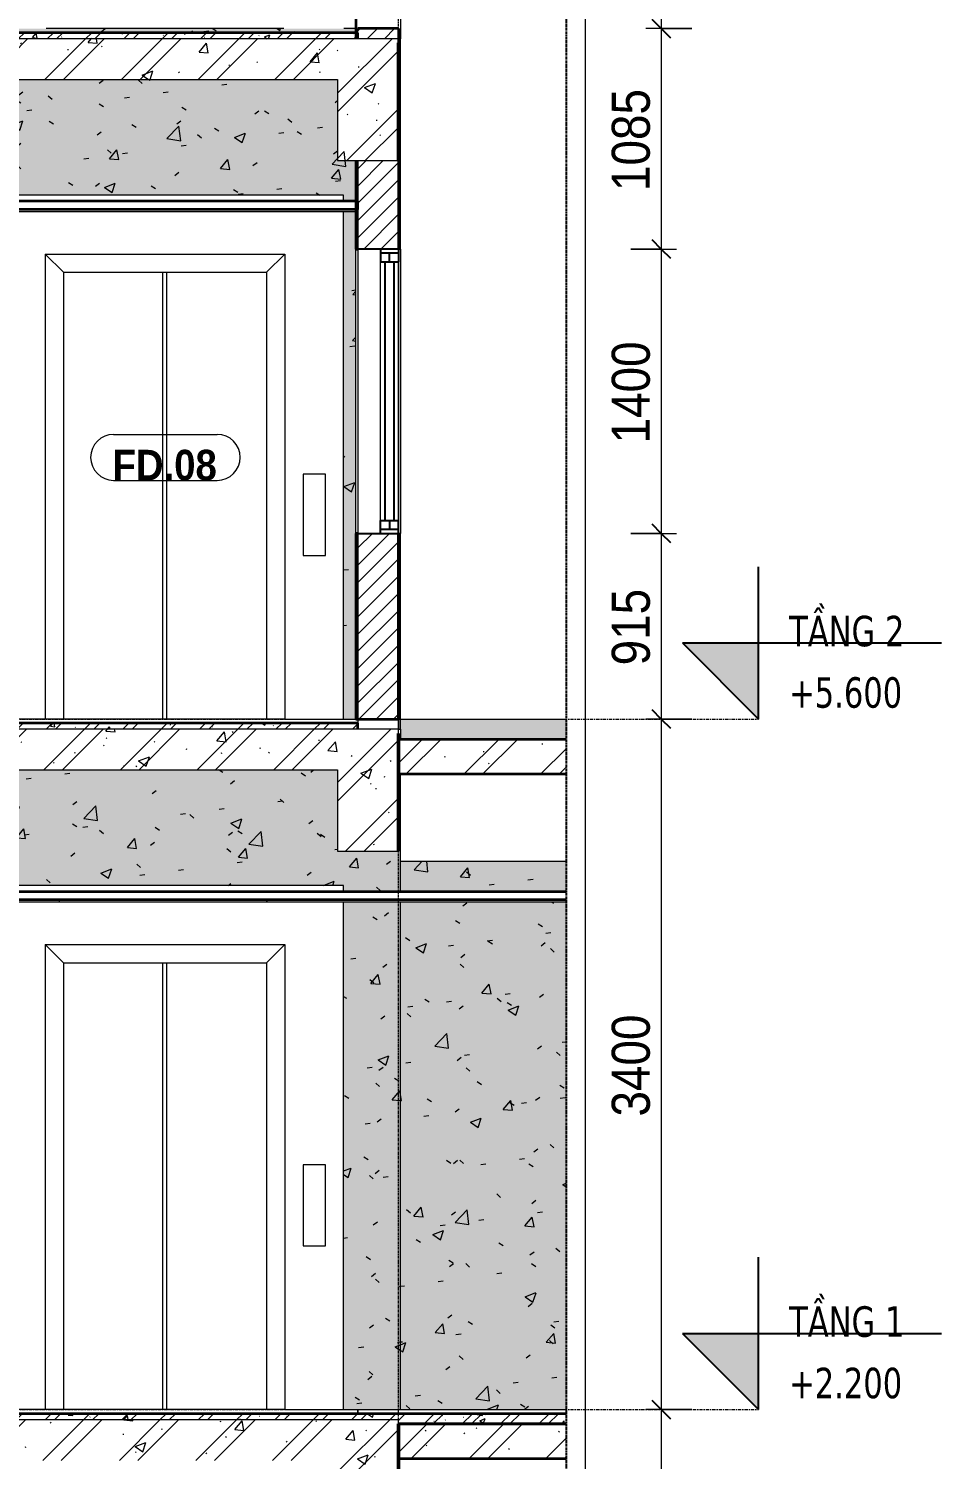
# Model space of a CAD drawing. Header units: millimetres. Extents: x 41641 to 74043, y -6777 to 34550.
# Drawn here: x 68703 to 73197, y 1955 to 9000 of the extents above; entities that cross this region are included whole.
import ezdxf

# ---------------------------------------------------------------- set-up
doc = ezdxf.new("R2010")
doc.units = ezdxf.units.MM
for name, pattern in [('Centre', [31.75, 6.35, -4.7625, 15.875, -4.7625]), ('Grid Line', [22.225, 12.7, -3.175, 3.175, -3.175]), ('Hidden', [7.14375, 4.7625, -2.38125])]:
    doc.linetypes.add(name, pattern=pattern)
for name, color, linetype, lineweight in [('0-2', 50, 'Continuous', 5), ('A-ANNO-DIMS', 211, 'Continuous', 9), ('A-ANNO-DIMS-75', 211, 'Continuous', 9), ('A-CLNG-2', 7, 'Continuous', 35), ('A-CLNG-FNSH-1', 250, 'Continuous', 18), ('A-CLNG-PATT', 13, 'Continuous', 18), ('A-DETL-GENF', 92, 'Continuous', 18), ('A-DETL-GENF-1', 9, 'Continuous', 18), ('A-DETL-GENF-3', 92, 'Hidden', 25), ('A-DETL-THIN', 151, 'Continuous', 18), ('A-DOOR', 31, 'Continuous', 18), ('A-DOOR-IDEN', 31, 'Continuous', 9), ('A-FLOR-FNSH-1', 7, 'Continuous', 35), ('A-FLOR-LEVL', 51, 'Continuous', 9), ('A-FLOR-LEVL-1', 51, 'Continuous', 25), ('A-FLOR-LEVL-2', 51, 'Centre', 9), ('A-FLOR-PATT-1', 43, 'Continuous', 18), ('A-FLOR-PATT-3', 8, 'Continuous', 18), ('A-GLAZ', 151, 'Continuous', 18), ('A-GLAZ-1', 151, 'Continuous', 25), ('A-WALL', 113, 'Continuous', 18), ('A-WALL-1', 7, 'Continuous', 35), ('A-WALL-FNSH-1', 250, 'Continuous', 18), ('A-WALL-PATT', 111, 'Continuous', 18), ('A-WALL-PATT-4', 111, 'Continuous', 5), ('I-WALL', 2, 'Continuous', 18), ('S-BEAM-1', 253, 'Continuous', 5), ('S-BEAM-2', 250, 'Continuous', 18), ('S-BEAM-3', 10, 'Continuous', 50), ('S-COLS-1', 250, 'Continuous', 18), ('S-GRID-1', 1, 'Grid Line', 9)]:
    doc.layers.add(name, color=color, linetype=linetype, lineweight=lineweight)
doc.styles.add('Arial_B', font='arialbd.ttf', dxfattribs={"width": 0.9, "height": 150})
doc.styles.add('Tahoma_B', font='tahomabd.ttf', dxfattribs={"width": 0.85, "height": 150})
doc.styles.add('UTM Avo', font='', dxfattribs={"width": 0.9, "height": 187.5})
doc.styles.get('UTM Avo').set_extended_font_data('UTM Avo')
doc.dimstyles.new('1_Dim_chi_tiet_2_5', dxfattribs={"dimscale": 304.8, "dimtxt": 187.368928, "dimasz": 0.295276, "dimexe": 0.246063, "dimexo": 0.0625, "dimgap": 0.024606, "dimtad": 1, "dimdec": 0, "dimrnd": 5, "dimzin": 0, "dimdsep": 46, "dimtxsty": 'UTM Avo', "dimblk1": 'OBLIQUE', "dimblk2": 'OBLIQUE', "dimsah": 1, "dimcen": 0.09, "dimdle": 0.246063, "dimazin": 0, "dimtfac": 1, "dimtdec": 4, "dimtix": 1, "dimtmove": 0, "dimatfit": 3, "dimfxl": 0.492126, "dimfxlon": 1, "dimtvp": 1, "dimtolj": 1, "dimtzin": 0, "dimarcsym": 2})
pattern_1 = [(50, (46282.46, 0), (546.553, -47.817), [57.15, -628.65]), (355, (46282.46, 0), (-105.73, 573.17), [45.72, -502.92]), (100.451, (46328, -4), (440.828, 525.35), [48.57, -534.27]), (46.184, (46282.46, 152.4), (813.24, -126.13), [85.725, -942.975]), (96.636, (46350.2, 141.9), (712.21, 742.28), [72.855, -801.405]), (351.184, (46282.46, 152.4), (712.21, 742.28), [68.58, -754.38]), (21, (46358.66, 114.3), (454.843, -306.796), [57.15, -628.65]), (326, (46358.66, 114.3), (185.406, 552.564), [45.72, -502.92]), (71.451, (46396.56, 88.73), (640.25, 245.764), [48.57, -534.27]), (37.5, (46282.46, 0), (9.2664, 253.665), [5.029, -491.795, 5.029, -505.511, -504.825]), (37.5, (46282.46, 0), (9.2664, 253.665), [-1007.364, 5.03, -499.796]), (7.5, (46282.46, 0), (200.46, 300.541), [5.029, -286.055, 5.029, -480.365, -192.405]), (7.5, (46282.46, 0), (200.46, 300.541), [-776.478, 5.03, -187.376]), (327.5, (46112.53, 0), (406.773, -17.1864), [5.029, -185.471, 5.029, -589.331, -788.67]), (327.5, (46112.53, 0), (406.773, -17.1864), [-784.86, 5.03, -783.64]), (317.5, (46036.33, 0), (444.388, 76.28), [5.03, -242.62, 5.03, -389.687, -560.07]), (317.5, (46036.33, 0), (444.388, 76.28), [-642.366, 5.03, -555.04]), (45, (46282.46, 0), (-188.585, 188.585), []), (45, (46282.46, 285.75), (-188.585, 188.585), [])]
pattern_2 = [(50, (67953.9, 0), (273.276, -23.909), [28.575, -314.325]), (355, (67953.9, 0), (-52.865, 286.585), [22.86, -251.46]), (100.451, (67976.67, -2), (220.414, 262.6745), [24.285, -267.135]), (46.184, (67953.9, 76.2), (406.619, -63.065), [42.862, -471.487]), (96.636, (67987.8, 70.94), (356.104, 371.141), [36.428, -400.703]), (351.184, (67953.9, 76.2), (356.107, 371.138), [34.29, -377.19]), (21, (67992, 57.15), (227.421, -153.398), [28.575, -314.325]), (326, (67992, 57.15), (92.703, 276.282), [22.86, -251.46]), (71.451, (68010.95, 44.37), (320.1254, 122.8816), [24.285, -267.135]), (37.5, (67953.9, 0), (4.6325, 126.8326), [2.515, -245.897, 2.515, -252.755, -252.413]), (37.5, (67953.9, 0), (4.6325, 126.8326), [-503.682, 2.515, -249.898]), (7.5, (67953.9, 0), (100.2292, 150.2711), [2.515, -143.027, 2.515, -240.182, -96.203]), (7.5, (67953.9, 0), (100.2292, 150.2711), [-388.239, 2.515, -93.688]), (327.5, (67868.93, 0), (203.3868, -8.5935), [2.515, -92.735, 2.515, -294.665, -394.335]), (327.5, (67868.93, 0), (203.3868, -8.5935), [-392.43, 2.515, -391.82]), (317.5, (67830.83, 0), (222.1944, 38.1398), [2.515, -121.31, 2.515, -194.843, -280.035]), (317.5, (67830.83, 0), (222.1944, 38.1398), [-321.183, 2.515, -277.52]), (45, (67953.9, 0), (-94.2927, 94.2927), []), (45, (67953.9, 142.88), (-94.2927, 94.2927), [])]
pattern_3 = [(0, (67953.9, 0), (609.6, 152.4), [25.146, -432.054, 25.146, -432.054, -2438.4]), (0, (67953.9, 0), (609.6, 152.4), [-914.4, 25.146, -889.254, 25.146, -432.054, -1066.8]), (0, (67953.9, 0), (609.6, 152.4), [-2286, 25.146, -279.654, 25.146, -736.854]), (120, (68182.5, 76.2), (-436.7823, 451.729), [25.146, -432.054, 25.146, -432.054, -2438.4]), (120, (68182.5, 76.2), (-436.7823, 451.729), [-914.4, 25.146, -889.254, 25.146, -432.054, -1066.8]), (120, (68182.5, 76.2), (-436.7823, 451.729), [-2286, 25.146, -279.654, 25.146, -736.854]), (240, (68258.7, 381), (-172.8177, -604.129), [25.146, -432.054, 25.146, -432.054, -2438.4]), (240, (68258.7, 381), (-172.8177, -604.129), [-914.4, 25.146, -889.254, 25.146, -432.054, -1066.8]), (240, (68258.7, 381), (-172.8177, -604.129), [-2286, 25.146, -279.654, 25.146, -736.854])]
pattern_4 = [(50, (67953.9, 0), (546.553, -47.817), [57.15, -628.65]), (355, (67953.9, 0), (-105.728, 573.17), [45.72, -502.92]), (100.451, (67999.44, -4), (440.828, 525.35), [48.57, -534.27]), (46.184, (67953.9, 152.4), (813.237, -126.13), [85.725, -942.975]), (96.636, (68021.7, 141.9), (712.21, 742.28), [72.855, -801.405]), (351.184, (67953.9, 152.4), (712.215, 742.276), [68.58, -754.38]), (21, (68030.1, 114.3), (454.843, -306.796), [57.15, -628.65]), (326, (68030.1, 114.3), (185.406, 552.564), [45.72, -502.92]), (71.451, (68068, 88.73), (640.25, 245.764), [48.57, -534.27]), (37.5, (67953.9, 0), (9.2664, 253.665), [25.146, -471.678, 25.146, -485.394, -504.825]), (37.5, (67953.9, 0), (9.2664, 253.665), [-1007.364, 25.146, -479.679]), (7.5, (67953.9, 0), (200.4594, 300.541), [25.146, -265.938, 25.146, -460.248, -192.405]), (7.5, (67953.9, 0), (200.4594, 300.541), [-776.478, 25.146, -167.259]), (327.5, (67783.97, 0), (406.773, -17.1864), [25.146, -165.354, 25.146, -569.214, -788.67]), (327.5, (67783.97, 0), (406.773, -17.1864), [-784.86, 25.146, -763.524]), (317.5, (67707.77, 0), (444.388, 76.28), [25.146, -222.504, 25.146, -369.57, -560.07]), (317.5, (67707.77, 0), (444.388, 76.28), [-642.366, 25.146, -534.924])]
pattern_5 = [(37.5, (67953.896, 0), (-2.40047, 73.41204), [2.515, -55.397, 2.515, -62.255, -61.913]), (37.5, (67953.896, 0), (-2.40047, 73.41204), [-122.682, 2.515, -59.398]), (7.5, (67953.9, 0), (67.4282, 107.524), [2.515, -28.727, 2.515, -49.682, -20.003]), (7.5, (67953.9, 0), (67.4282, 107.524), [-83.439, 2.515, -17.488]), (327.5, (67907.03, 0), (118.6493, 0.21553), [2.515, -16.535, 2.515, -66.065, -89.535]), (327.5, (67907.03, 0), (118.6493, 0.21553), [-87.63, 2.515, -87.02]), (317.5, (67907.03, 0), (114.5339, 33.4393), [2.515, -7.01, 2.515, -42.443, -51.435]), (317.5, (67907.03, 0), (114.5339, 33.4393), [-54.483, 2.515, -48.92])]
pattern_6 = [(50, (67953.9, 0), (546.553, -47.817), [57.15, -628.65]), (355, (67953.9, 0), (-105.728, 573.17), [45.72, -502.92]), (100.451, (67999.44, -4), (440.828, 525.35), [48.57, -534.27]), (46.184, (67953.9, 152.4), (813.237, -126.13), [85.725, -942.975]), (96.636, (68021.7, 141.9), (712.21, 742.28), [72.855, -801.405]), (351.184, (67953.9, 152.4), (712.215, 742.28), [68.58, -754.38]), (21, (68030.1, 114.3), (454.843, -306.796), [57.15, -628.65]), (326, (68030.1, 114.3), (185.406, 552.564), [45.72, -502.92]), (71.451, (68068, 88.73), (640.25, 245.764), [48.57, -534.27]), (37.5, (67953.9, 0), (9.2664, 253.665), [5.029, -491.795, 5.029, -505.511, -504.825]), (37.5, (67953.9, 0), (9.2664, 253.665), [-1007.364, 5.029, -499.796]), (7.5, (67953.9, 0), (200.4594, 300.541), [5.029, -286.055, 5.029, -480.365, -192.405]), (7.5, (67953.9, 0), (200.4594, 300.541), [-776.478, 5.029, -187.376]), (327.5, (67783.97, 0), (406.773, -17.1864), [5.029, -185.471, 5.029, -589.331, -788.67]), (327.5, (67783.97, 0), (406.773, -17.1864), [-784.86, 5.029, -783.641]), (317.5, (67707.77, 0), (444.388, 76.28), [5.029, -242.621, 5.029, -389.687, -560.07]), (317.5, (67707.77, 0), (444.388, 76.28), [-642.366, 5.03, -555.04]), (45, (67953.9, 0), (-188.585, 188.585), []), (45, (67953.9, 285.75), (-188.585, 188.585), [])]

# ---------------------------------------------------------------- blocks, each defined once
blk = doc.blocks.new('NCV_TKTC_KET CAU_rvt-2-TKCS_THANG MÁY TM1 - MẶT ĐỨNG')
at = {"layer": 'A-FLOR-PATT-1'}
h = blk.add_hatch(dxfattribs=at)
h.set_pattern_fill('FP_15', color=256, style=0, pattern_type=2)
h.set_pattern_definition(pattern_1)
h.paths.add_polyline_path([(49398, 5330), (49678.2, 5330), (49678.2, 5500), (48852.6, 5500), (48852.6, 5330)])
h = blk.add_hatch(dxfattribs=at)
h.set_pattern_fill('FP_15', color=256, style=0, pattern_type=2)
h.set_pattern_definition(pattern_1)
h.paths.add_polyline_path([(49398, 5330), (49678.2, 5330), (49678.2, 5500), (48852.6, 5500), (48852.6, 5330)])
h = blk.add_hatch(dxfattribs=at)
h.set_pattern_fill('FP_15', color=256, style=0, pattern_type=2)
h.set_pattern_definition(pattern_1)
h.paths.add_polyline_path([(49398, 1960), (49678.2, 1960), (49678.2, 2130), (48852.6, 2130), (48852.6, 1960)])
h = blk.add_hatch(dxfattribs=at)
h.set_pattern_fill('FP_15', color=256, style=0, pattern_type=2)
h.set_pattern_definition(pattern_1)
h.paths.add_polyline_path([(49398, 1960), (49678.2, 1960), (49678.2, 2130), (48852.6, 2130), (48852.6, 1960)])
at = {"layer": 'S-BEAM-1'}
blk.add_hatch(color=256, dxfattribs=at).paths.add_polyline_path([(48852.6, 4950), (48852.6, 4950), (48852.6, 5255.9)])
at = {"layer": 'A-FLOR-FNSH-1'}
for p, q in [((49678.2, 5500), (48852.6, 5500)), ((48852.6, 5330), (49678.2, 5330)), ((49678.2, 2130), (48852.6, 2130)), ((48852.6, 1960), (49678.2, 1960))]:
    blk.add_line(p, q, dxfattribs=at)
at = {"layer": 'S-BEAM-2'}
blk.add_line((48862.5, 4900), (49678.2, 4900), dxfattribs=at)
at = {"layer": 'S-BEAM-3'}
for p, q in [((48852.6, 8350), (48852.6, 8930)), ((48852.6, 4950), (48852.6, 5530)), ((48852.6, 1550), (48852.6, 2130))]:
    blk.add_line(p, q, dxfattribs=at)
at = {"layer": 'S-COLS-1'}
for p, q in [((48652.6, 5600), (48652.6, 5580)), ((48852.6, 5550), (48852.6, 5600)), ((48652.6, 2200), (48652.6, 2180)), ((48852.6, 2180), (48852.6, 2200))]:
    blk.add_line(p, q, dxfattribs=at)
blk = doc.blocks.new('1_FAMILY RVT - W01-WxH 1400x3200xmm-489780-TKCS_THANG MÁY TM1 - MẶT ĐỨNG')
at = {"layer": 'A-GLAZ'}
for p, q in [((48652.635618, 11314.4), (48652.635618, 9914.4)), ((48852.635618, 9914.4), (48852.635618, 11314.4)), ((48763.735618, 9977.9), (48763.735618, 11250.9)), ((48852.635618, 11250.9), (48852.635618, 9977.9))]:
    blk.add_line(p, q, dxfattribs=at)
at = {"layer": 'A-GLAZ-1'}
for p, q in [((48852.635618, 11314.4), (48652.635618, 11314.4)), ((48763.735618, 11314.4), (48763.735618, 11250.9)), ((48763.735618, 11295.35), (48852.635618, 11295.35)), ((48808.185618, 11250.9), (48808.185618, 11295.35)), ((48852.635618, 11314.4), (48852.635618, 11250.9)), ((48763.735618, 11250.9), (48852.635618, 11250.9)), ((48785.960618, 11250.9), (48785.960618, 9977.9)), ((48830.410618, 11250.9), (48830.410618, 9977.9)), ((48763.735618, 9914.4), (48763.735618, 9977.9)), ((48763.735618, 9977.9), (48852.635618, 9977.9)), ((48852.635618, 9933.45), (48763.735618, 9933.45)), ((48808.185618, 9977.9), (48808.185618, 9933.45)), ((48852.635618, 9914.4), (48852.635618, 9977.9)), ((48652.635618, 9914.4), (48852.635618, 9914.4))]:
    blk.add_line(p, q, dxfattribs=at)
blk = doc.blocks.new('Thang may HIEN - Dài x Rộng - 2000x2000-V14-TKCS_THANG MÁY TM1 - MẶT ĐỨNG')
at = {"layer": 'A-DOOR'}
for p, q in [((46822.6, 8180), (46822.6, 8150)), ((48582.6, 8180), (46822.6, 8180)), ((48582.6, 8150), (48582.6, 8180)), ((46822.6, 8100), (46822.6, 5600)), ((48582.6, 5600), (48582.6, 8100)), ((47202.6, 7800), (47112.6, 7890)), ((47112.6, 7890), (47112.6, 5600)), ((47112.6, 7890), (48292.6, 7890)), ((48292.6, 7890), (48202.6, 7800)), ((48292.6, 7890), (48292.6, 5600)), ((47202.6, 7800), (47202.6, 5600)), ((47202.6, 7800), (48202.6, 7800)), ((47692.6, 5600), (47692.6, 7800)), ((47712.6, 5600), (47712.6, 7800)), ((48202.6, 7800), (48202.6, 5600)), ((48492.6, 6805.9), (48382.6, 6805.9)), ((48382.6, 6805.9), (48382.6, 6405.9)), ((48492.6, 6405.9), (48492.6, 6805.9)), ((48382.6, 6405.9), (48492.6, 6405.9)), ((47112.6, 5600), (46822.6, 5600)), ((47202.6, 5600), (47112.6, 5600)), ((47692.6, 5600), (47202.6, 5600)), ((47712.6, 5600), (47692.6, 5600)), ((48202.6, 5600), (47712.6, 5600)), ((48292.6, 5600), (48202.6, 5600)), ((48292.6, 5600), (48582.6, 5600))]:
    blk.add_line(p, q, dxfattribs=at)
blk = doc.blocks.new('Thang may HIEN - Dài x Rộng - 2000x2000-V15-TKCS_THANG MÁY TM1 - MẶT ĐỨNG')
at = {"layer": 'A-DOOR'}
for p, q in [((46822.6, 4780), (46822.6, 4750)), ((48582.6, 4780), (46822.6, 4780)), ((48582.6, 4750), (48582.6, 4780)), ((46822.6, 4700), (46822.6, 2200)), ((48582.6, 2200), (48582.6, 4700)), ((47202.6, 4400), (47112.6, 4490)), ((47112.6, 4490), (47112.6, 2200)), ((47112.6, 4490), (48292.6, 4490)), ((48292.6, 4490), (48202.6, 4400)), ((48292.6, 4490), (48292.6, 2200)), ((47202.6, 4400), (47202.6, 2200)), ((47202.6, 4400), (48202.6, 4400)), ((47692.6, 2200), (47692.6, 4400)), ((47712.6, 2200), (47712.6, 4400)), ((48202.6, 4400), (48202.6, 2200)), ((48492.6, 3405.9), (48382.6, 3405.9)), ((48382.6, 3405.9), (48382.6, 3005.9)), ((48492.6, 3005.9), (48492.6, 3405.9)), ((48382.6, 3005.9), (48492.6, 3005.9)), ((47112.6, 2200), (46822.6, 2200)), ((47122.6, 2200), (47112.6, 2200)), ((48292.6, 2200), (48282.6, 2200)), ((48292.6, 2200), (48582.6, 2200))]:
    blk.add_line(p, q, dxfattribs=at)
blk = doc.blocks.new('BORDER VIEW - BORDER VIEW-3767685-TKCS_THANG MÁY TM1 - MẶT ĐỨNG')
at = {"layer": 'A-DETL-GENF-3'}
blk.add_line((49678.2, 34271.6), (49678.2, -4350), dxfattribs=at)
blk = doc.blocks.new('Level - CAO ĐỘ LEVEL-350587-TKCS_THANG MÁY TM1 - MẶT ĐỨNG')
at = {"layer": 'A-FLOR-LEVL'}
blk.add_hatch(color=256, dxfattribs=at).paths.add_polyline_path([(50625.7, 2575), (50625.7, 2200), (50250.7, 2575)])
at = {"layer": 'A-FLOR-LEVL-1'}
for p, q in [((50625.7, 2200), (50625.7, 2950)), ((50250.7, 2575), (50625.7, 2200)), ((50250.7, 2575), (51525.7, 2575))]:
    blk.add_line(p, q, dxfattribs=at)
blk = doc.blocks.new('STN_Door Tag - STN_Door Tag-1788670-TKCS_THANG MÁY TM1 - MẶT ĐỨNG')
at = {"layer": 'A-DOOR-IDEN'}
for p, q in [((47449.8, -597.9), (47959.9, -597.9)), ((47449.8, -824.3), (47959.9, -824.3))]:
    blk.add_line(p, q, dxfattribs=at)
for centre, start, end in [((47449.8, -711.1), 90, 270), ((47959.9, -711.1), 270, 90)]:
    blk.add_arc(centre, 113.2, start, end, dxfattribs=at)
blk = doc.blocks.new('DIMBLOCK51-TKCS_THANG MÁY TM1 - MẶT ĐỨNG')
at = {"layer": 'A-ANNO-DIMS-75', "lineweight": 25}
for p, q in [((71817.6, 9914.4), (71772.6, 9959.4)), ((71817.6, 9914.4), (71862.6, 9869.4)), ((71817.6, 9000), (71772.6, 9045)), ((71817.6, 9000), (71862.6, 8955))]:
    blk.add_line(p, q, dxfattribs=at)
at = {"layer": 'A-ANNO-DIMS-75'}
for p, q in [((71667.6, 9914.4), (71892.6, 9914.4)), ((71817.6, 9914.4), (71667.6, 9914.4)), ((71817.6, 9914.4), (71817.6, 9000)), ((71967.6, 9000), (71742.6, 9000)), ((71817.6, 9000), (71967.6, 9000))]:
    blk.add_line(p, q, dxfattribs=at)
at = {"layer": 'A-ANNO-DIMS-75', "color": 0, "insert": (71574, 9264.6), "char_height": 187.5, "width": 462.177, "attachment_point": 1, "rotation": 90, "line_spacing_factor": 1.110334, "style": 'UTM Avo'}
blk.add_mtext('915', dxfattribs=at)
blk = doc.blocks.new('_Oblique')
at = {"color": 0, "linetype": 'ByBlock', "lineweight": -2}
blk.add_line((-0.5, -0.5), (0.5, 0.5), dxfattribs=at)
blk = doc.blocks.new('DIMBLOCK52-TKCS_THANG MÁY TM1 - MẶT ĐỨNG')
at = {"layer": 'A-ANNO-DIMS-75', "lineweight": 25}
for p, q in [((71817.6, 9000), (71772.6, 9045)), ((71817.6, 9000), (71862.6, 8955)), ((71817.6, 7914.4), (71772.6, 7959.4)), ((71817.6, 7914.4), (71862.6, 7869.4))]:
    blk.add_line(p, q, dxfattribs=at)
at = {"layer": 'A-ANNO-DIMS-75'}
for p, q in [((71967.6, 9000), (71742.6, 9000)), ((71817.6, 9000), (71817.6, 7914.4)), ((71817.6, 9000), (71967.6, 9000)), ((71667.6, 7914.4), (71892.6, 7914.4)), ((71817.6, 7914.4), (71667.6, 7914.4))]:
    blk.add_line(p, q, dxfattribs=at)
at = {"layer": 'A-ANNO-DIMS-75', "color": 0, "insert": (71574, 8200.4), "char_height": 187.5, "width": 616.236, "attachment_point": 1, "rotation": 90, "line_spacing_factor": 1.110334, "style": 'UTM Avo'}
blk.add_mtext('1085', dxfattribs=at)
blk = doc.blocks.new('DIMBLOCK53-TKCS_THANG MÁY TM1 - MẶT ĐỨNG')
at = {"layer": 'A-ANNO-DIMS-75'}
for p, q in [((71667.6, 7914.4), (71892.6, 7914.4)), ((71817.6, 7914.4), (71667.6, 7914.4)), ((71817.6, 7914.4), (71817.6, 6514.4)), ((71667.6, 6514.4), (71892.6, 6514.4)), ((71817.6, 6514.4), (71667.6, 6514.4))]:
    blk.add_line(p, q, dxfattribs=at)
at = {"layer": 'A-ANNO-DIMS-75', "lineweight": 25}
for p, q in [((71817.6, 7914.4), (71772.6, 7959.4)), ((71817.6, 7914.4), (71862.6, 7869.4)), ((71817.6, 6514.4), (71772.6, 6559.4)), ((71817.6, 6514.4), (71862.6, 6469.4))]:
    blk.add_line(p, q, dxfattribs=at)
at = {"layer": 'A-ANNO-DIMS-75', "color": 0, "insert": (71574, 6957.6), "char_height": 187.5, "width": 616.236, "attachment_point": 1, "rotation": 90, "line_spacing_factor": 1.110334, "style": 'UTM Avo'}
blk.add_mtext('1400', dxfattribs=at)
blk = doc.blocks.new('DIMBLOCK54-TKCS_THANG MÁY TM1 - MẶT ĐỨNG')
at = {"layer": 'A-ANNO-DIMS-75', "lineweight": 25}
for p, q in [((71817.6, 6514.4), (71772.6, 6559.4)), ((71817.6, 6514.4), (71862.6, 6469.4)), ((71817.6, 5600), (71772.6, 5645)), ((71817.6, 5600), (71862.6, 5555))]:
    blk.add_line(p, q, dxfattribs=at)
at = {"layer": 'A-ANNO-DIMS-75'}
for p, q in [((71667.6, 6514.4), (71892.6, 6514.4)), ((71817.6, 6514.4), (71667.6, 6514.4)), ((71817.6, 6514.4), (71817.6, 5600)), ((71967.6, 5600), (71742.6, 5600)), ((71817.6, 5600), (71967.6, 5600))]:
    blk.add_line(p, q, dxfattribs=at)
at = {"layer": 'A-ANNO-DIMS-75', "color": 0, "insert": (71574, 5864.6), "char_height": 187.5, "width": 462.177, "attachment_point": 1, "rotation": 90, "line_spacing_factor": 1.110334, "style": 'UTM Avo'}
blk.add_mtext('915', dxfattribs=at)
blk = doc.blocks.new('DIMBLOCK55-TKCS_THANG MÁY TM1 - MẶT ĐỨNG')
at = {"layer": 'A-ANNO-DIMS-75', "lineweight": 25}
for p, q in [((71817.6, 5600), (71772.6, 5645)), ((71817.6, 5600), (71862.6, 5555)), ((71817.6, 2200), (71772.6, 2245)), ((71817.6, 2200), (71862.6, 2155))]:
    blk.add_line(p, q, dxfattribs=at)
at = {"layer": 'A-ANNO-DIMS-75'}
for p, q in [((71967.6, 5600), (71742.6, 5600)), ((71817.6, 5600), (71817.6, 2200)), ((71817.6, 5600), (71967.6, 5600)), ((71967.6, 2200), (71742.6, 2200)), ((71817.6, 2200), (71967.6, 2200))]:
    blk.add_line(p, q, dxfattribs=at)
at = {"layer": 'A-ANNO-DIMS-75', "color": 0, "insert": (71574, 3643.2), "char_height": 187.5, "width": 616.236, "attachment_point": 1, "rotation": 90, "line_spacing_factor": 1.110334, "style": 'UTM Avo'}
blk.add_mtext('3400', dxfattribs=at)
blk = doc.blocks.new('DIMBLOCK56-TKCS_THANG MÁY TM1 - MẶT ĐỨNG')
at = {"layer": 'A-ANNO-DIMS-75'}
for p, q in [((71967.6, 2200), (71742.6, 2200)), ((71817.6, 2200), (71817.6, -2075)), ((71817.6, 2200), (71967.6, 2200)), ((71967.6, -2000), (71742.6, -2000)), ((71817.6, -2000), (71967.6, -2000))]:
    blk.add_line(p, q, dxfattribs=at)
at = {"layer": 'A-ANNO-DIMS-75', "lineweight": 25}
for p, q in [((71817.6, 2200), (71772.6, 2245)), ((71817.6, 2200), (71862.6, 2155)), ((71817.6, -2000), (71772.6, -1955)), ((71817.6, -2000), (71862.6, -2045))]:
    blk.add_line(p, q, dxfattribs=at)
at = {"layer": 'A-ANNO-DIMS-75', "color": 0, "insert": (71574, -156.8), "char_height": 187.5, "width": 616.236, "attachment_point": 1, "rotation": 90, "line_spacing_factor": 1.110334, "style": 'UTM Avo'}
blk.add_mtext('4200', dxfattribs=at)
blk = doc.blocks.new('DIMBLOCK57-TKCS_THANG MÁY TM1 - MẶT ĐỨNG')
at = {"layer": 'A-ANNO-DIMS-75', "lineweight": 25}
for p, q in [((71442.6, 33800), (71397.6, 33845)), ((71442.6, 33800), (71487.6, 33755)), ((71442.6, -2000), (71397.6, -1955)), ((71442.6, -2000), (71487.6, -2045))]:
    blk.add_line(p, q, dxfattribs=at)
at = {"layer": 'A-ANNO-DIMS-75'}
for p, q in [((71442.6, 33875), (71442.6, -2075)), ((71292.6, 33800), (71517.6, 33800)), ((71442.6, 33800), (71292.6, 33800)), ((71592.6, -2000), (71367.6, -2000)), ((71442.6, -2000), (71592.6, -2000))]:
    blk.add_line(p, q, dxfattribs=at)
at = {"layer": 'A-ANNO-DIMS-75', "color": 0, "insert": (71199, 15579), "char_height": 187.5, "width": 770.294, "attachment_point": 1, "rotation": 90, "line_spacing_factor": 1.110334, "style": 'UTM Avo'}
blk.add_mtext('35800', dxfattribs=at)

msp = doc.modelspace()

# ---------------------------------------------------------------- hatches: boundary and pattern name
at = {"layer": 'A-CLNG-PATT'}
h = msp.add_hatch(dxfattribs=at)
h.set_pattern_fill('FP_16', color=256, style=0, pattern_type=2)
h.set_pattern_definition(pattern_3)
h.paths.add_polyline_path([(70049, 8100), (70323.8, 8100), (70323.8, 8110), (65724, 8110), (65724, 8100), (69028.5, 8100)])
h = msp.add_hatch(dxfattribs=at)
h.set_pattern_fill('FP_16', color=256, style=0, pattern_type=2)
h.set_pattern_definition(pattern_3)
h.paths.add_polyline_path([(65724, 4700), (71349.6, 4700), (71349.6, 4710), (65724, 4710)])
at = {"layer": 'A-DETL-GENF-1'}
h = msp.add_hatch(dxfattribs=at)
h.set_pattern_fill('FP_20', color=256, style=0, pattern_type=2)
h.set_pattern_definition(pattern_6)
h.paths.add_polyline_path([(66424, 8350), (66424, 8750), (70224.1, 8750), (70224.1, 8350), (70524, 8350), (70524, 8950), (65724, 8950), (65724, 8750), (66124, 8750), (66124, 8350)])
h = msp.add_hatch(dxfattribs=at)
h.set_pattern_fill('FP_20', color=256, style=0, pattern_type=2)
h.set_pattern_definition(pattern_6)
h.paths.add_polyline_path([(66124, 4950), (66424, 4950), (66424, 5350), (70224.1, 5350), (70224.1, 4950), (70524, 4950), (70524, 5550), (65724, 5550), (65724, 5350), (66124, 5350), (66124, 5255.9)])
h = msp.add_hatch(dxfattribs=at)
h.set_pattern_fill('FP_20', color=256, style=0, pattern_type=2)
h.set_pattern_definition(pattern_6)
h.paths.add_polyline_path([(66424, 1550), (66424, 1950), (70224.1, 1950), (70224.1, 1550), (70524, 1550), (70524, 2150), (65724, 2150), (65724, 1950), (66124, 1950), (66124, 1550)])
at = {"layer": 'A-FLOR-PATT-3'}
h = msp.add_hatch(dxfattribs=at)
h.set_pattern_fill('FP_14', color=256, style=0, pattern_type=2)
h.set_pattern_definition(pattern_2)
h.paths.add_polyline_path([(66424, 8950), (70324.1, 8950.1), (70324.1, 8980), (65724, 8980), (65724, 8950), (66364.1, 8950)])
h = msp.add_hatch(dxfattribs=at)
h.set_pattern_fill('FP_14', color=256, style=0, pattern_type=2)
h.set_pattern_definition(pattern_2)
h.paths.add_polyline_path([(66424, 5550), (70324.1, 5550), (70324.1, 5580), (65724, 5580), (65724, 5550), (66364.1, 5550)])
h = msp.add_hatch(dxfattribs=at)
h.set_pattern_fill('FP_14', color=256, style=0, pattern_type=2)
h.set_pattern_definition(pattern_2)
h.paths.add_polyline_path([(71349.6, 2130), (71349.6, 2180), (65724, 2180), (65724, 2150), (70524, 2150), (70524, 2130), (71069.4, 2130)])
at = {"layer": 'A-WALL-PATT'}
h = msp.add_hatch(dxfattribs=at)
h.set_pattern_fill('FP_17', color=256, style=0, pattern_type=2)
h.set_pattern_definition(pattern_4)
h.paths.add_polyline_path([(70254.1, 5600), (70314.1, 5600), (70314.1, 8100), (70254.1, 8100), (70254.1, 6005.9)])
h.paths.add_polyline_path([(68494.1, 5600), (68494.1, 8100), (68154, 8100), (68154, 5600)])
h.paths.add_polyline_path([(66394, 5600), (66394, 8100), (66124.1, 8100), (66124.1, 5600)])
h.paths.add_polyline_path([(70254.1, 8150), (70314.1, 8150), (70314.1, 8350), (70224.1, 8350), (70224.1, 8750), (66424.1, 8750), (66424, 8350), (66124.1, 8350), (66124.1, 8150), (66394, 8150), (66394, 8180), (68154, 8180), (68154, 8150), (68494.1, 8150), (68494.1, 8180), (70254.1, 8180)])
h.paths.add_polyline_path([(66134.1, 8980), (70314.1, 8980), (70314.1, 9000), (66124.1, 9000), (66124.1, 8980)])
h = msp.add_hatch(dxfattribs=at)
h.set_pattern_fill('FP_18', color=256, style=0, pattern_type=2)
h.set_pattern_definition(pattern_5)
h.paths.add_polyline_path([(70254.1, 5600), (70314.1, 5600), (70314.1, 8100), (70254.1, 8100), (70254.1, 6005.9)])
h.paths.add_polyline_path([(68494.1, 5600), (68494.1, 8100), (68154, 8100), (68154, 5600)])
h.paths.add_polyline_path([(66394, 5600), (66394, 8100), (66124.1, 8100), (66124.1, 5600)])
h.paths.add_polyline_path([(70254.1, 8150), (70314.1, 8150), (70314.1, 8350), (70224.1, 8350), (70224.1, 8750), (66424.1, 8750), (66424, 8350), (66124.1, 8350), (66124.1, 8150), (66394, 8150), (66394, 8180), (68154, 8180), (68154, 8150), (68494.1, 8150), (68494.1, 8180), (70254.1, 8180)])
h.paths.add_polyline_path([(66134.1, 8980), (70314.1, 8980), (70314.1, 9000), (66124.1, 9000), (66124.1, 8980)])
h = msp.add_hatch(dxfattribs=at)
h.set_pattern_fill('FP_19', color=256, style=0, pattern_type=2)
h.set_pattern_definition([(45, (67953.896, 0), (-39.77476, 39.77476), [])])
h.paths.add_polyline_path([(70314.1, 5600), (70324.1, 5600), (70324.1, 6514.4), (70314.1, 6514.4), (70314.1, 6487.3)])
h.paths.add_polyline_path([(70314.1, 7914.4), (70324.1, 7914.4), (70324.1, 8350), (70314.1, 8350)])
h.paths.add_polyline_path([(70323.6, 8950), (70324.1, 8950.1), (70324.1, 9000), (70314.1, 9000), (70314.1, 8950)])
h = msp.add_hatch(dxfattribs=at)
h.set_pattern_fill('FP_13', color=256, style=0, pattern_type=2)
h.set_pattern_definition([(45, (67953.896, 0), (-42.4264, 42.4264), [])])
h.paths.add_polyline_path([(70524.1, 5600), (70524.1, 6514.4), (70324.1, 6514.4), (70324.1, 5600)])
h.paths.add_polyline_path([(70524.1, 7914.4), (70524.1, 9000), (70324.1, 9000), (70324.1, 8950), (70524, 8949.6), (70524, 8350), (70324.1, 8350), (70324.1, 7914.4), (70524, 7914.4)])
h = msp.add_hatch(dxfattribs=at)
h.set_pattern_fill('FP_17', color=256, style=0, pattern_type=2)
h.set_pattern_definition(pattern_4)
h.paths.add_polyline_path([(66124.1, 2200), (66394, 2200), (66394, 4700), (66124.1, 4700), (66124.1, 2793.1)])
h.paths.add_polyline_path([(68154, 2200), (68494, 2200), (68494, 4700), (68154, 4700), (68154, 2793.1)])
h.paths.add_polyline_path([(70254, 2200), (70533.9, 2200), (70533.9, 4700), (70254, 4700), (70254, 2793.1)])
h.paths.add_polyline_path([(70385, 4750), (70533.9, 4750), (70533.9, 5330), (70524.1, 5330), (70524, 4950), (70224.1, 4950), (70224.1, 5350), (66424.1, 5350), (66424, 4950), (66124.1, 4950), (66124.1, 4750), (66394, 4750), (66394, 4780), (68154, 4780), (68154, 4750), (68494, 4750), (68494, 4780), (70254, 4780), (70254, 4750), (70368.8, 4750)])
h = msp.add_hatch(dxfattribs=at)
h.set_pattern_fill('FP_18', color=256, style=0, pattern_type=2)
h.set_pattern_definition(pattern_5)
h.paths.add_polyline_path([(66124.1, 2200), (66394, 2200), (66394, 4700), (66124.1, 4700), (66124.1, 2793.1)])
h.paths.add_polyline_path([(68154, 2200), (68494, 2200), (68494, 4700), (68154, 4700), (68154, 2793.1)])
h.paths.add_polyline_path([(70254, 2200), (70533.9, 2200), (70533.9, 4700), (70254, 4700), (70254, 2793.1)])
h.paths.add_polyline_path([(70385, 4750), (70533.9, 4750), (70533.9, 5330), (70524.1, 5330), (70524, 4950), (70224.1, 4950), (70224.1, 5350), (66424.1, 5350), (66424, 4950), (66124.1, 4950), (66124.1, 4750), (66394, 4750), (66394, 4780), (68154, 4780), (68154, 4750), (68494, 4750), (68494, 4780), (70254, 4780), (70254, 4750), (70368.8, 4750)])
h = msp.add_hatch(dxfattribs=at)
h.set_pattern_fill('FP_17', color=256, style=0, pattern_type=2)
h.set_pattern_definition(pattern_4)
h.paths.add_polyline_path([(71069.4, 2200), (71349.6, 2200), (71349.6, 4700), (70533.9, 4700), (70533.9, 2200)])
h.paths.add_polyline_path([(70533.9, 4750), (71349.6, 4750), (71349.6, 4900), (70533.9, 4900)])
h = msp.add_hatch(dxfattribs=at)
h.set_pattern_fill('FP_18', color=256, style=0, pattern_type=2)
h.set_pattern_definition(pattern_5)
h.paths.add_polyline_path([(71069.4, 2200), (71349.6, 2200), (71349.6, 4700), (70533.9, 4700), (70533.9, 2200)])
h.paths.add_polyline_path([(70533.9, 4750), (71349.6, 4750), (71349.6, 4900), (70533.9, 4900)])
at = {"layer": 'A-WALL-PATT-4'}
msp.add_hatch(color=256, dxfattribs=at).paths.add_polyline_path([(70874.5, 5500), (71349.6, 5500), (71349.6, 5600), (70534.1, 5600), (70534.1, 5500), (70729.5, 5500)])

# ---------------------------------------------------------------- linework, layer by layer
at = {"layer": 'A-CLNG-2'}
for p, q in [((70323.8, 8150), (65724, 8150)), ((70323.8, 8110), (65724, 8110)), ((70323.8, 8110), (70323.8, 8150)), ((71349.6, 4750), (65724, 4750)), ((71349.6, 4710), (65724, 4710))]:
    msp.add_line(p, q, dxfattribs=at)
at = {"layer": 'A-CLNG-FNSH-1'}
for p, q in [((70323.8, 8100), (70323.8, 8110)), ((65724, 8100), (70323.8, 8100)), ((65724, 4700), (71349.6, 4700))]:
    msp.add_line(p, q, dxfattribs=at)
at = {"layer": 'A-DETL-THIN'}
for p, q in [((70524, 8950), (65724, 8950)), ((70524, 8350), (70524, 8950)), ((66424, 8750), (70224.1, 8750)), ((70224.1, 8750), (70224.1, 8350)), ((70224.1, 8350), (70524, 8350)), ((70524, 5550), (65724, 5550)), ((70524, 4950), (70524, 5550)), ((66424, 5350), (70224.1, 5350)), ((70224.1, 5350), (70224.1, 4950)), ((70224.1, 4950), (70524, 4950)), ((70524, 2150), (65724, 2150)), ((70524, 1550), (70524, 2150))]:
    msp.add_line(p, q, dxfattribs=at)
at = {"layer": 'A-FLOR-FNSH-1'}
for p, q in [((70324.1, 8980), (65724, 8980)), ((70324.1, 8950.1), (70324.1, 8980)), ((70324.1, 5580), (65724, 5580)), ((70324.1, 5550), (70324.1, 5580)), ((71349.6, 2180), (65724, 2180)), ((70524, 2130), (71349.6, 2130))]:
    msp.add_line(p, q, dxfattribs=at)
at = {"layer": 'A-FLOR-LEVL-2'}
for p, q in [((64564.8, 5600), (72297.1, 5600)), ((64564.8, 2200), (72297.1, 2200))]:
    msp.add_line(p, q, dxfattribs=at)
at = {"layer": 'A-WALL'}
for p, q in [((70534.1, 15750), (70534.1, 8950.1)), ((70324.1, 8980), (70324.1, 9000)), ((70324.1, 8350), (70324.1, 7914.4)), ((70534.1, 7914.4), (70534.1, 6514.4)), ((70324.1, 6514.4), (70324.1, 5600)), ((70534.1, 5600), (71349.6, 5600)), ((70533.9, 5550), (70533.9, 5500)), ((69954, 2200), (68794, 2200)), ((70323.9, 2180), (70323.9, 2200))]:
    msp.add_line(p, q, dxfattribs=at)
at = {"layer": 'A-WALL-1'}
for p, q in [((70314.1, 9914.4), (70314.1, 8950.1)), ((70524.1, 9000), (70324.1, 9000)), ((70524.1, 9000), (70524.1, 7914.4)), ((70314.1, 8350), (70314.1, 7914.4)), ((70314.1, 7914.4), (70324.1, 7914.4)), ((70314.1, 6514.4), (70314.1, 5600)), ((70324.1, 6514.4), (70314.1, 6514.4)), ((70524.1, 5600), (70524.1, 6514.4)), ((70314.1, 5600), (70524.1, 5600))]:
    msp.add_line(p, q, dxfattribs=at)
at = {"layer": 'A-WALL-FNSH-1'}
for p, q in [((70534.1, 8950), (70524.1, 8950)), ((70534.1, 7914.4), (70534.1, 8950)), ((70524.1, 7914.4), (70534.1, 7914.4)), ((70534.1, 6514.4), (70524.1, 6514.4)), ((70534.1, 5550), (70534.1, 6514.4)), ((70524.1, 5600), (70524.1, 5550)), ((70524.1, 5550), (70534.1, 5550))]:
    msp.add_line(p, q, dxfattribs=at)
at = {"layer": 'I-WALL'}
for p, q in [((69959.1, 9000), (68789.1, 9000)), ((70314.1, 9000), (70254.1, 9000)), ((70314.1, 6514.4), (70314.1, 7914.4)), ((70254.1, 5600), (70314.1, 5600)), ((70533.9, 4750), (70533.9, 5330)), ((70533.9, 2200), (70533.9, 4700)), ((70254, 2200), (71349.6, 2200))]:
    msp.add_line(p, q, dxfattribs=at)
at = {"layer": 'S-GRID-1'}
msp.add_line((70524, -4166.2), (70524, 32410.9), dxfattribs=at)

# ---------------------------------------------------------------- block references
at = {"layer": '0-2'}
msp.add_blockref('NCV_TKTC_KET CAU_rvt-2-TKCS_THANG MÁY TM1 - MẶT ĐỨNG', (21671.4, 0), dxfattribs=at)
at = {"layer": 'A-DETL-GENF'}
msp.add_blockref('BORDER VIEW - BORDER VIEW-3767685-TKCS_THANG MÁY TM1 - MẶT ĐỨNG', (21671.4, 0), dxfattribs=at)
at = {"layer": 'A-DOOR'}
for name in ['Thang may HIEN - Dài x Rộng - 2000x2000-V14-TKCS_THANG MÁY TM1 - MẶT ĐỨNG', 'Thang may HIEN - Dài x Rộng - 2000x2000-V15-TKCS_THANG MÁY TM1 - MẶT ĐỨNG']:
    msp.add_blockref(name, (21671.4, 0), dxfattribs=at)
at = {"layer": 'A-DOOR-IDEN'}
msp.add_blockref('STN_Door Tag - STN_Door Tag-1788670-TKCS_THANG MÁY TM1 - MẶT ĐỨNG', (21671.5, 7600), dxfattribs=at)
at = {"layer": 'A-FLOR-LEVL-1'}
for p in [(21671.4, 3400), (21671.4, 0)]:
    msp.add_blockref('Level - CAO ĐỘ LEVEL-350587-TKCS_THANG MÁY TM1 - MẶT ĐỨNG', p, dxfattribs=at)
at = {"layer": 'A-GLAZ'}
msp.add_blockref('1_FAMILY RVT - W01-WxH 1400x3200xmm-489780-TKCS_THANG MÁY TM1 - MẶT ĐỨNG', (21671.4, -3400), dxfattribs=at)

# ---------------------------------------------------------------- texts
at = {"layer": 'A-DOOR-IDEN', "insert": (69372.6, 6850), "char_height": 150, "width": 527.175, "attachment_point": 5, "line_spacing_factor": 0.936439, "style": 'Arial_B'}
msp.add_mtext('\\pt3.375,6.75,10.125,13.5,16.875,20.25,23.625,27,30.375,33.75,37.125,40.5,43.875,47.25,50.625,54,57.375,60.75,64.125,67.5,70.875,74.25,77.625,81,84.375,87.75,91.125,94.5,97.875,101.25,104.625,108;FD.08', dxfattribs=at)
at = {"layer": 'A-FLOR-LEVL', "char_height": 150, "line_spacing_factor": 0.996129, "style": 'Tahoma_B'}
for s, insert, width, attachment_point in [('\\pt765,1530,2295,3060,3825,4590,5355,6120,6885,7650,8415,9180,9945,10710,11475,12240,13005,13770,14535,15300,16065,16830,17595,18360,19125,19890,20655,21420,22185,22950,23715,24480;TẦNG 2', (72447.5, 5955.8), 678.937, 7), ('\\pt318.75,637.5,956.25,1275,1593.75,1912.5,2231.25,2550,2868.75,3187.5,3506.25,3825,4143.75,4462.5,4781.25,5100,5418.75,5737.5,6056.25,6375,6693.75,7012.5,7331.25,7650,7968.75,8287.5,8606.25,8925,9243.75,9562.5,9881.25,10200;+5.600', (72447.5, 5806.3), 662.362, 1), ('\\pt765,1530,2295,3060,3825,4590,5355,6120,6885,7650,8415,9180,9945,10710,11475,12240,13005,13770,14535,15300,16065,16830,17595,18360,19125,19890,20655,21420,22185,22950,23715,24480;TẦNG 1', (72447.5, 2555.8), 678.937, 7), ('\\pt318.75,637.5,956.25,1275,1593.75,1912.5,2231.25,2550,2868.75,3187.5,3506.25,3825,4143.75,4462.5,4781.25,5100,5418.75,5737.5,6056.25,6375,6693.75,7012.5,7331.25,7650,7968.75,8287.5,8606.25,8925,9243.75,9562.5,9881.25,10200;+2.200', (72447.5, 2406.3), 662.362, 1)]:
    msp.add_mtext(s, dxfattribs=dict(at, insert=insert, width=width, attachment_point=attachment_point))

# ---------------------------------------------------------------- dimensions: what is measured, and where the dimension line sits
at = {"layer": 'A-ANNO-DIMS'}
for base, p1, p2, override, picture, middle in [((71442.6, -2000), (71292.6, 33800), (71592.6, -2000), {"dimpost": '<>', "dimfxl": 35801.256961}, 'DIMBLOCK57-TKCS_THANG MÁY TM1 - MẶT ĐỨNG', (71338, 15900)), ((71817.6, 9000), (71667.6, 9914.4), (71967.6, 9000), {"dimpost": '<>', "dimfxl": 962.355111}, 'DIMBLOCK51-TKCS_THANG MÁY TM1 - MẶT ĐỨNG', (71713.2, 9457.2)), ((71817.6, 7914.4), (71967.6, 9000), (71667.6, 7914.4), {"dimpost": '<>', "dimfxl": 1126.289199}, 'DIMBLOCK52-TKCS_THANG MÁY TM1 - MẶT ĐỨNG', (71713, 8457.2)), ((71817.6, 6514.4), (71667.6, 7914.4), (71667.6, 6514.4), {"dimpost": '<>', "dimfxl": 1400}, 'DIMBLOCK53-TKCS_THANG MÁY TM1 - MẶT ĐỨNG', (71713, 7214.4)), ((71817.6, 5600), (71667.6, 6514.4), (71967.6, 5600), {"dimpost": '<>', "dimfxl": 962.355111}, 'DIMBLOCK54-TKCS_THANG MÁY TM1 - MẶT ĐỨNG', (71713.2, 6057.2)), ((71817.6, 2200), (71967.6, 5600), (71967.6, 2200), {"dimpost": '<>', "dimfxl": 3400}, 'DIMBLOCK55-TKCS_THANG MÁY TM1 - MẶT ĐỨNG', (71713, 3900)), ((71817.6, -2000), (71967.6, 2200), (71967.6, -2000), {"dimpost": '<>', "dimfxl": 4200}, 'DIMBLOCK56-TKCS_THANG MÁY TM1 - MẶT ĐỨNG', (71713, 100))]:
    dim = msp.add_linear_dim(base=base, p1=p1, p2=p2, angle=90, dimstyle='1_Dim_chi_tiet_2_5', override=override, dxfattribs=at)
    dim.commit()
    dim.dimension.update_dxf_attribs({"geometry": picture, "text_midpoint": middle})

doc.saveas('drawing.dxf')
